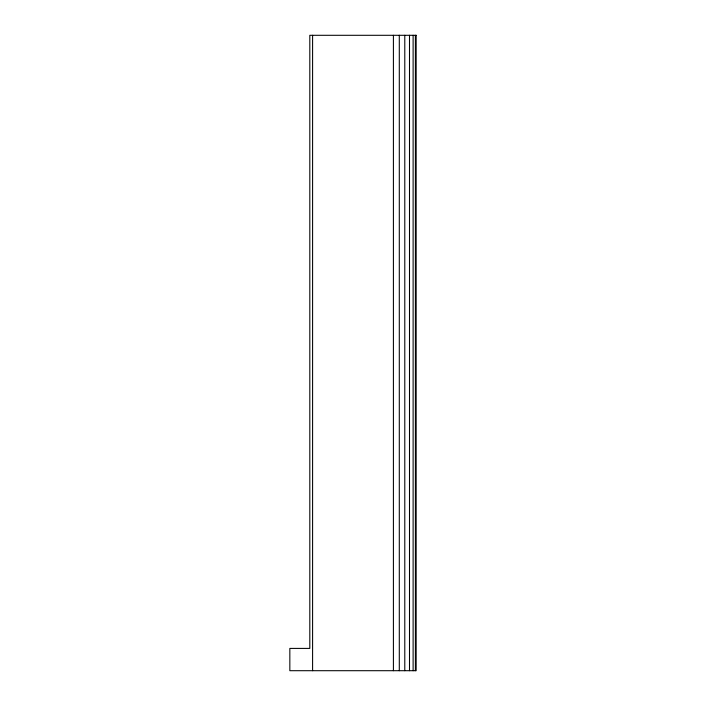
<?xml version="1.0" encoding="UTF-8"?>
<svg xmlns="http://www.w3.org/2000/svg" width="706" height="706" viewBox="0 0 706 706"><rect width="100%" height="100%" fill="white"/><g stroke="black" fill="none" stroke-linecap="round" stroke-linejoin="round"><path stroke-width="1.06" d="M415.393 35.3L415.393 670.7M413.116 35.3L413.116 670.7M409.498 35.3L409.498 670.7M404.785 35.3L404.785 670.7M399.296 35.3L399.296 670.7M393.41 35.3L393.41 670.7M312.59 35.3L312.59 670.7M416.161 35.3L309.802 35.3L309.802 648.408L289.839 648.408L289.839 670.7L416.161 670.7L416.161 35.3"/></g></svg>
